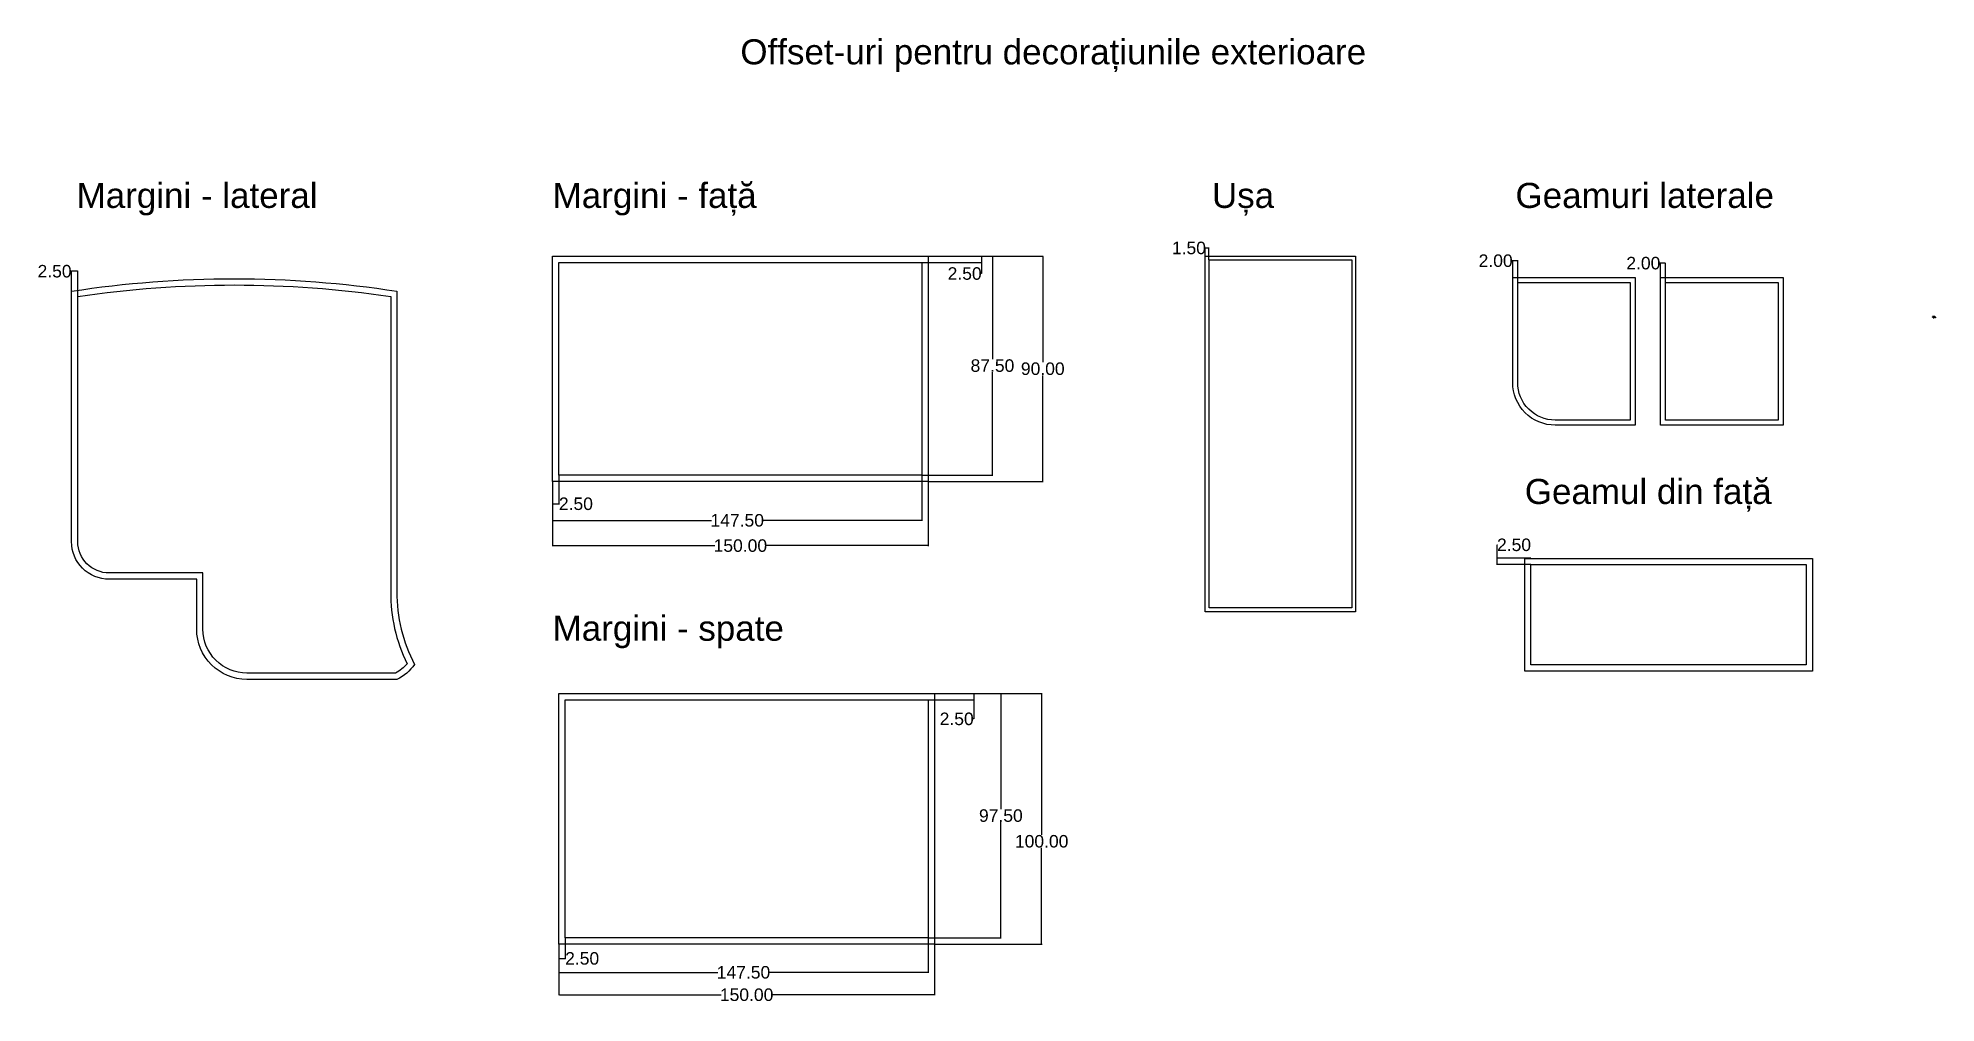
# Model space of a CAD drawing. Header units: millimetres. Extents: x 57 to 815, y 20 to 405.
import ezdxf

# ---------------------------------------------------------------- set-up
doc = ezdxf.new("R2010")
doc.units = ezdxf.units.MM
doc.header["$MEASUREMENT"] = 0
doc.linetypes.add('ACAD_ISO03W100', pattern=[30, 12, -18])
for name, color, linetype in [('cotari', 132, 'Continuous'), ('decoraiuni exterior', 2, 'Continuous'), ('ferestre', 141, 'Continuous'), ('linii ajutatoare', 10, 'ACAD_ISO03W100'), ('pereti cabina', 11, 'Continuous'), ('text', 7, 'Continuous'), ('usa cabina', 30, 'Continuous')]:
    doc.layers.add(name, color=color, linetype=linetype)
doc.styles.get("Standard").update_dxf_attribs({"font": 'arial.ttf'})
doc.dimstyles.new('Cotari', dxfattribs={"dimtxt": 5, "dimasz": 0.18, "dimexe": 0.18, "dimexo": 0.0625, "dimgap": 0.09, "dimtad": 0, "dimtih": 1, "dimtoh": 1, "dimzin": 0, "dimdsep": 46, "dimtxsty": 'Standard', "dimcen": 0.09, "dimclrd": 256, "dimclre": 256, "dimclrt": 256, "dimadec": 0, "dimazin": 0, "dimtfac": 1, "dimtofl": 0, "dimtmove": 0, "dimatfit": 3, "dimfxl": 1, "dimtolj": 1, "dimtzin": 0, "dimarcsym": 0})
doc.dimstyles.new('Cotari f mici', dxfattribs={"dimscale": 0, "dimtxt": 0.01, "dimasz": 0.001, "dimexe": 0, "dimexo": 0, "dimgap": 0.001, "dimtad": 0, "dimtih": 1, "dimtoh": 1, "dimzin": 0, "dimdsep": 46, "dimtxsty": 'Standard', "dimcen": 0, "dimclrd": 256, "dimclre": 256, "dimclrt": 256, "dimadec": 0, "dimazin": 0, "dimtfac": 1, "dimtofl": 0, "dimtmove": 0, "dimatfit": 3, "dimfxl": 1, "dimtolj": 1, "dimtzin": 0, "dimarcsym": 0})

# ---------------------------------------------------------------- blocks, each defined once
blk = doc.blocks.new('*D23')
at = {"layer": 'cotari', "lineweight": -2, "transparency": 16777216}
for p, q in [((70.15, 312.05), (69.97, 312.05)), ((70.15, 301.99), (70.15, 312.23)), ((72.47, 312.05), (70.33, 312.05)), ((72.65, 301.99), (72.65, 312.23))]:
    blk.add_line(p, q, dxfattribs=at)
at = {"layer": 'cotari', "transparency": 16777216}
for points in [[(70.33, 312.08), (70.33, 312.02), (70.15, 312.05)], [(72.47, 312.08), (72.47, 312.02), (72.65, 312.05)]]:
    blk.add_solid(points, dxfattribs=at)
at = {"layer": 'Defpoints', "color": 0, "transparency": 16777216}
for p in [(70.15, 312.05), (70.15, 301.93), (72.65, 301.93)]:
    blk.add_point(p, dxfattribs=at)
at = {"layer": 'cotari', "transparency": 16777216, "insert": (63.36, 312.05), "char_height": 5, "attachment_point": 5}
blk.add_mtext('\\A1;2.50', dxfattribs=at)
blk = doc.blocks.new('*D24')
at = {"layer": 'cotari', "lineweight": -2, "transparency": 16777216}
for p, q in [((523.06, 321.34), (522.88, 321.34)), ((523.06, 316.67), (523.06, 321.52)), ((524.38, 321.34), (523.24, 321.34)), ((524.56, 316.67), (524.56, 321.52))]:
    blk.add_line(p, q, dxfattribs=at)
at = {"layer": 'cotari', "transparency": 16777216}
for points in [[(523.24, 321.37), (523.24, 321.31), (523.06, 321.34)], [(524.38, 321.37), (524.38, 321.31), (524.56, 321.34)]]:
    blk.add_solid(points, dxfattribs=at)
at = {"layer": 'Defpoints', "color": 0, "transparency": 16777216}
for p in [(523.06, 321.34), (523.06, 316.61), (524.56, 316.61)]:
    blk.add_point(p, dxfattribs=at)
at = {"layer": 'cotari', "transparency": 16777216, "insert": (516.54, 321.34), "char_height": 5, "attachment_point": 5}
blk.add_mtext('\\A1;1.50', dxfattribs=at)
blk = doc.blocks.new('*D25')
at = {"layer": 'cotari', "lineweight": -2, "transparency": 16777216}
for p, q in [((645.88, 316.25), (645.7, 316.25)), ((645.88, 307.66), (645.88, 316.43)), ((647.7, 316.25), (646.06, 316.25)), ((647.88, 307.66), (647.88, 316.43))]:
    blk.add_line(p, q, dxfattribs=at)
at = {"layer": 'cotari', "transparency": 16777216}
for points in [[(646.06, 316.28), (646.06, 316.22), (645.88, 316.25)], [(647.7, 316.28), (647.7, 316.22), (647.88, 316.25)]]:
    blk.add_solid(points, dxfattribs=at)
at = {"layer": 'Defpoints', "color": 0, "transparency": 16777216}
for p in [(645.88, 316.25), (645.88, 307.59), (647.88, 307.59)]:
    blk.add_point(p, dxfattribs=at)
at = {"layer": 'cotari', "transparency": 16777216, "insert": (639.08, 316.25), "char_height": 5, "attachment_point": 5}
blk.add_mtext('\\A1;2.00', dxfattribs=at)
blk = doc.blocks.new('*D26')
at = {"layer": 'cotari', "lineweight": -2, "transparency": 16777216}
for p, q in [((704.88, 315.27), (704.7, 315.27)), ((704.88, 307.66), (704.88, 315.45)), ((706.7, 315.27), (705.06, 315.27)), ((706.88, 307.66), (706.88, 315.45))]:
    blk.add_line(p, q, dxfattribs=at)
at = {"layer": 'cotari', "transparency": 16777216}
for points in [[(705.06, 315.3), (705.06, 315.24), (704.88, 315.27)], [(706.7, 315.3), (706.7, 315.24), (706.88, 315.27)]]:
    blk.add_solid(points, dxfattribs=at)
at = {"layer": 'Defpoints', "color": 0, "transparency": 16777216}
for p in [(704.88, 315.27), (704.88, 307.59), (706.88, 307.59)]:
    blk.add_point(p, dxfattribs=at)
at = {"layer": 'cotari', "transparency": 16777216, "insert": (698.08, 315.27), "char_height": 5, "attachment_point": 5}
blk.add_mtext('\\A1;2.00', dxfattribs=at)
blk = doc.blocks.new('*D27')
at = {"layer": 'cotari', "lineweight": -2, "transparency": 16777216}
for p, q in [((653.11, 197.42), (639.44, 197.42)), ((639.62, 197.42), (639.62, 202.79)), ((639.62, 202.79), (639.8, 202.79)), ((639.62, 195.1), (639.62, 197.24)), ((653.11, 194.92), (639.44, 194.92))]:
    blk.add_line(p, q, dxfattribs=at)
at = {"layer": 'cotari', "transparency": 16777216}
for points in [[(639.59, 197.24), (639.65, 197.24), (639.62, 197.42)], [(639.59, 195.1), (639.65, 195.1), (639.62, 194.92)]]:
    blk.add_solid(points, dxfattribs=at)
at = {"layer": 'Defpoints', "color": 0, "transparency": 16777216}
for p in [(639.62, 197.42), (653.17, 197.42), (653.17, 194.92)]:
    blk.add_point(p, dxfattribs=at)
at = {"layer": 'cotari', "transparency": 16777216, "insert": (646.42, 202.79), "char_height": 5, "attachment_point": 5}
blk.add_mtext('\\A1;2.50', dxfattribs=at)
blk = doc.blocks.new('*D28')
at = {"layer": 'cotari', "lineweight": -2, "transparency": 16777216}
for p, q in [((412.4, 140.91), (430.74, 140.91)), ((414.9, 143.41), (430.74, 143.41)), ((430.56, 143.23), (430.56, 141.09)), ((430.56, 140.91), (430.56, 133.29)), ((430.56, 133.29), (430.38, 133.29))]:
    blk.add_line(p, q, dxfattribs=at)
at = {"layer": 'cotari', "transparency": 16777216}
for points in [[(430.53, 143.23), (430.59, 143.23), (430.56, 143.41)], [(430.53, 141.09), (430.59, 141.09), (430.56, 140.91)]]:
    blk.add_solid(points, dxfattribs=at)
at = {"layer": 'Defpoints', "color": 0, "transparency": 16777216}
for p in [(412.34, 140.91), (414.84, 143.41), (430.56, 140.91)]:
    blk.add_point(p, dxfattribs=at)
at = {"layer": 'cotari', "transparency": 16777216, "insert": (423.76, 133.29), "char_height": 5, "attachment_point": 5}
blk.add_mtext('\\A1;2.50', dxfattribs=at)
blk = doc.blocks.new('*D29')
at = {"layer": 'cotari', "lineweight": -2, "transparency": 16777216}
for p, q in [((414.9, 143.41), (441.59, 143.41)), ((441.41, 143.23), (441.41, 97.3)), ((441.41, 46.09), (441.41, 92.01)), ((412.4, 45.91), (441.59, 45.91))]:
    blk.add_line(p, q, dxfattribs=at)
at = {"layer": 'cotari', "transparency": 16777216}
for points in [[(441.38, 143.23), (441.44, 143.23), (441.41, 143.41)], [(441.38, 46.09), (441.44, 46.09), (441.41, 45.91)]]:
    blk.add_solid(points, dxfattribs=at)
at = {"layer": 'Defpoints', "color": 0, "transparency": 16777216}
for p in [(414.84, 143.41), (412.34, 45.91), (441.41, 45.91)]:
    blk.add_point(p, dxfattribs=at)
at = {"layer": 'cotari', "transparency": 16777216, "insert": (441.41, 94.66), "char_height": 5, "attachment_point": 5}
blk.add_mtext('\\A1;97.50', dxfattribs=at)
blk = doc.blocks.new('*D30')
at = {"layer": 'cotari', "lineweight": -2, "transparency": 16777216}
for p, q in [((414.9, 143.41), (457.89, 143.41)), ((457.71, 143.23), (457.71, 87.05)), ((457.71, 43.59), (457.71, 81.76)), ((414.9, 43.41), (457.89, 43.41))]:
    blk.add_line(p, q, dxfattribs=at)
at = {"layer": 'cotari', "transparency": 16777216}
for points in [[(457.68, 143.23), (457.74, 143.23), (457.71, 143.41)], [(457.68, 43.59), (457.74, 43.59), (457.71, 43.41)]]:
    blk.add_solid(points, dxfattribs=at)
at = {"layer": 'Defpoints', "color": 0, "transparency": 16777216}
for p in [(414.84, 143.41), (414.84, 43.41), (457.71, 43.41)]:
    blk.add_point(p, dxfattribs=at)
at = {"layer": 'cotari', "transparency": 16777216, "insert": (457.71, 84.4), "char_height": 5, "attachment_point": 5}
blk.add_mtext('\\A1;100.00', dxfattribs=at)
blk = doc.blocks.new('*D31')
at = {"layer": 'cotari', "lineweight": -2, "transparency": 16777216}
for p, q in [((409.9, 315.61), (433.92, 315.61)), ((412.4, 318.11), (433.92, 318.11)), ((433.74, 311.12), (433.56, 311.12)), ((433.74, 317.93), (433.74, 315.79)), ((433.74, 315.61), (433.74, 311.12))]:
    blk.add_line(p, q, dxfattribs=at)
at = {"layer": 'cotari', "transparency": 16777216}
for points in [[(433.71, 317.93), (433.77, 317.93), (433.74, 318.11)], [(433.71, 315.79), (433.77, 315.79), (433.74, 315.61)]]:
    blk.add_solid(points, dxfattribs=at)
at = {"layer": 'Defpoints', "color": 0, "transparency": 16777216}
for p in [(409.84, 315.61), (412.34, 318.11), (433.74, 315.61)]:
    blk.add_point(p, dxfattribs=at)
at = {"layer": 'cotari', "transparency": 16777216, "insert": (426.94, 311.12), "char_height": 5, "attachment_point": 5}
blk.add_mtext('\\A1;2.50', dxfattribs=at)
blk = doc.blocks.new('*D32')
at = {"layer": 'cotari', "lineweight": -2, "transparency": 16777216}
for p, q in [((412.4, 318.11), (438.23, 318.11)), ((438.05, 317.93), (438.05, 277.01)), ((438.05, 230.79), (438.05, 271.72)), ((409.9, 230.61), (438.23, 230.61))]:
    blk.add_line(p, q, dxfattribs=at)
at = {"layer": 'cotari', "transparency": 16777216}
for points in [[(438.02, 317.93), (438.08, 317.93), (438.05, 318.11)], [(438.02, 230.79), (438.08, 230.79), (438.05, 230.61)]]:
    blk.add_solid(points, dxfattribs=at)
at = {"layer": 'Defpoints', "color": 0, "transparency": 16777216}
for p in [(412.34, 318.11), (409.84, 230.61), (438.05, 230.61)]:
    blk.add_point(p, dxfattribs=at)
at = {"layer": 'cotari', "transparency": 16777216, "insert": (438.05, 274.36), "char_height": 5, "attachment_point": 5}
blk.add_mtext('\\A1;87.50', dxfattribs=at)
blk = doc.blocks.new('*D33')
at = {"layer": 'cotari', "lineweight": -2, "transparency": 16777216}
for p, q in [((412.4, 318.11), (458.33, 318.11)), ((458.15, 317.93), (458.15, 275.76)), ((458.15, 228.29), (458.15, 270.47)), ((412.4, 228.11), (458.33, 228.11))]:
    blk.add_line(p, q, dxfattribs=at)
at = {"layer": 'cotari', "transparency": 16777216}
for points in [[(458.12, 317.93), (458.18, 317.93), (458.15, 318.11)], [(458.12, 228.29), (458.18, 228.29), (458.15, 228.11)]]:
    blk.add_solid(points, dxfattribs=at)
at = {"layer": 'Defpoints', "color": 0, "transparency": 16777216}
for p in [(412.34, 318.11), (412.34, 228.11), (458.15, 228.11)]:
    blk.add_point(p, dxfattribs=at)
at = {"layer": 'cotari', "transparency": 16777216, "insert": (458.15, 273.11), "char_height": 5, "attachment_point": 5}
blk.add_mtext('\\A1;90.00', dxfattribs=at)
blk = doc.blocks.new('*D34')
at = {"layer": 'cotari', "lineweight": -2, "transparency": 16777216}
for p, q in [((267.34, 45.84), (267.34, 37.45)), ((264.84, 43.34), (264.84, 37.45)), ((265.02, 37.63), (267.16, 37.63)), ((267.34, 37.63), (267.52, 37.63))]:
    blk.add_line(p, q, dxfattribs=at)
at = {"layer": 'cotari', "transparency": 16777216}
for points in [[(265.02, 37.66), (265.02, 37.6), (264.84, 37.63)], [(267.16, 37.66), (267.16, 37.6), (267.34, 37.63)]]:
    blk.add_solid(points, dxfattribs=at)
at = {"layer": 'Defpoints', "color": 0, "transparency": 16777216}
for p in [(267.34, 45.91), (264.84, 43.41), (267.34, 37.63)]:
    blk.add_point(p, dxfattribs=at)
at = {"layer": 'cotari', "transparency": 16777216, "insert": (274.14, 37.63), "char_height": 5, "attachment_point": 5}
blk.add_mtext('\\A1;2.50', dxfattribs=at)
blk = doc.blocks.new('*D35')
at = {"layer": 'cotari', "lineweight": -2, "transparency": 16777216}
for p, q in [((412.34, 45.84), (412.34, 31.9)), ((264.84, 43.34), (264.84, 31.9)), ((265.02, 32.08), (328.36, 32.08)), ((412.16, 32.08), (348.81, 32.08))]:
    blk.add_line(p, q, dxfattribs=at)
at = {"layer": 'cotari', "transparency": 16777216}
for points in [[(265.02, 32.11), (265.02, 32.05), (264.84, 32.08)], [(412.16, 32.11), (412.16, 32.05), (412.34, 32.08)]]:
    blk.add_solid(points, dxfattribs=at)
at = {"layer": 'Defpoints', "color": 0, "transparency": 16777216}
for p in [(412.34, 45.91), (264.84, 43.41), (412.34, 32.08)]:
    blk.add_point(p, dxfattribs=at)
at = {"layer": 'cotari', "transparency": 16777216, "insert": (338.59, 32.08), "char_height": 5, "attachment_point": 5}
blk.add_mtext('\\A1;147.50', dxfattribs=at)
blk = doc.blocks.new('*D36')
at = {"layer": 'cotari', "lineweight": -2, "transparency": 16777216}
for p, q in [((264.84, 43.34), (264.84, 22.94)), ((414.84, 43.34), (414.84, 22.94)), ((265.02, 23.12), (329.61, 23.12)), ((414.66, 23.12), (350.06, 23.12))]:
    blk.add_line(p, q, dxfattribs=at)
at = {"layer": 'cotari', "transparency": 16777216}
for points in [[(265.02, 23.15), (265.02, 23.09), (264.84, 23.12)], [(414.66, 23.15), (414.66, 23.09), (414.84, 23.12)]]:
    blk.add_solid(points, dxfattribs=at)
at = {"layer": 'Defpoints', "color": 0, "transparency": 16777216}
for p in [(264.84, 43.41), (414.84, 43.41), (414.84, 23.12)]:
    blk.add_point(p, dxfattribs=at)
at = {"layer": 'cotari', "transparency": 16777216, "insert": (339.84, 23.12), "char_height": 5, "attachment_point": 5}
blk.add_mtext('\\A1;150.00', dxfattribs=at)
blk = doc.blocks.new('*D37')
at = {"layer": 'cotari', "lineweight": -2, "transparency": 16777216}
for p, q in [((262.34, 228.05), (262.34, 219)), ((264.84, 230.55), (264.84, 219)), ((262.52, 219.18), (264.66, 219.18)), ((264.84, 219.18), (265.02, 219.18))]:
    blk.add_line(p, q, dxfattribs=at)
at = {"layer": 'cotari', "transparency": 16777216}
for points in [[(262.52, 219.21), (262.52, 219.15), (262.34, 219.18)], [(264.66, 219.21), (264.66, 219.15), (264.84, 219.18)]]:
    blk.add_solid(points, dxfattribs=at)
at = {"layer": 'Defpoints', "color": 0, "transparency": 16777216}
for p in [(262.34, 228.11), (264.84, 230.61), (264.84, 219.18)]:
    blk.add_point(p, dxfattribs=at)
at = {"layer": 'cotari', "transparency": 16777216, "insert": (271.64, 219.18), "char_height": 5, "attachment_point": 5}
blk.add_mtext('\\A1;2.50', dxfattribs=at)
blk = doc.blocks.new('*D22')
at = {"layer": 'cotari', "lineweight": -2, "transparency": 16777216}
for p, q in [((262.34, 228.05), (262.34, 212.4)), ((409.84, 230.55), (409.84, 212.4)), ((262.52, 212.58), (325.86, 212.58)), ((409.66, 212.58), (346.31, 212.58))]:
    blk.add_line(p, q, dxfattribs=at)
at = {"layer": 'cotari', "transparency": 16777216}
for points in [[(262.52, 212.61), (262.52, 212.55), (262.34, 212.58)], [(409.66, 212.61), (409.66, 212.55), (409.84, 212.58)]]:
    blk.add_solid(points, dxfattribs=at)
at = {"layer": 'Defpoints', "color": 0, "transparency": 16777216}
for p in [(262.34, 228.11), (409.84, 230.61), (409.84, 212.58)]:
    blk.add_point(p, dxfattribs=at)
at = {"layer": 'cotari', "transparency": 16777216, "insert": (336.09, 212.58), "char_height": 5, "attachment_point": 5}
blk.add_mtext('\\A1;147.50', dxfattribs=at)
blk = doc.blocks.new('*D38')
at = {"layer": 'cotari', "lineweight": -2, "transparency": 16777216}
for p, q in [((262.34, 228.05), (262.34, 202.3)), ((412.34, 228.05), (412.34, 202.3)), ((262.52, 202.48), (327.11, 202.48)), ((412.16, 202.48), (347.56, 202.48))]:
    blk.add_line(p, q, dxfattribs=at)
at = {"layer": 'cotari', "transparency": 16777216}
for points in [[(262.52, 202.51), (262.52, 202.45), (262.34, 202.48)], [(412.16, 202.51), (412.16, 202.45), (412.34, 202.48)]]:
    blk.add_solid(points, dxfattribs=at)
at = {"layer": 'Defpoints', "color": 0, "transparency": 16777216}
for p in [(262.34, 228.11), (412.34, 228.11), (412.34, 202.48)]:
    blk.add_point(p, dxfattribs=at)
at = {"layer": 'cotari', "transparency": 16777216, "insert": (337.34, 202.48), "char_height": 5, "attachment_point": 5}
blk.add_mtext('\\A1;150.00', dxfattribs=at)
blk = doc.blocks.new('*D39')
at = {"layer": 'cotari', "lineweight": -2, "transparency": 16777216}
for p, q in [((814.3, 294.02), (813.54, 294.02)), ((813.54, 294.01), (813.54, 293.93)), ((813.54, 293.73), (813.54, 293.81)), ((813.8, 293.72), (813.54, 293.72))]:
    blk.add_line(p, q, dxfattribs=at)
at = {"layer": 'cotari', "transparency": 16777216}
for points in [[(813.53, 294.01), (813.54, 294.01), (813.54, 294.02)], [(813.53, 293.73), (813.54, 293.73), (813.54, 293.72)]]:
    blk.add_solid(points, dxfattribs=at)
at = {"layer": 'Defpoints', "color": 0, "transparency": 16777216}
for p in [(813.54, 294.02), (813.8, 293.72), (814.3, 294.02)]:
    blk.add_point(p, dxfattribs=at)
at = {"layer": 'cotari', "transparency": 16777216, "insert": (813.54, 293.87), "char_height": 0.1, "attachment_point": 5}
blk.add_mtext('\\A1;0.30', dxfattribs=at)
blk = doc.blocks.new('*D40')
at = {"layer": 'cotari', "lineweight": -2, "transparency": 16777216}
for p, q in [((813.8, 293.72), (813.8, 293.5)), ((813.81, 293.5), (814.17, 293.5)), ((814.79, 293.5), (814.44, 293.5)), ((814.8, 293.72), (814.8, 293.5))]:
    blk.add_line(p, q, dxfattribs=at)
at = {"layer": 'cotari', "transparency": 16777216}
for points in [[(813.81, 293.5), (813.81, 293.49), (813.8, 293.5)], [(814.79, 293.5), (814.79, 293.49), (814.8, 293.5)]]:
    blk.add_solid(points, dxfattribs=at)
at = {"layer": 'Defpoints', "color": 0, "transparency": 16777216}
for p in [(813.8, 293.72), (814.8, 293.72), (814.8, 293.5)]:
    blk.add_point(p, dxfattribs=at)
at = {"layer": 'cotari', "transparency": 16777216, "insert": (814.3, 293.5), "char_height": 0.1, "attachment_point": 5}
blk.add_mtext('\\A1;1.00', dxfattribs=at)
blk = doc.blocks.new('*D41')
at = {"layer": 'cotari', "lineweight": -2, "transparency": 16777216}
for p, q in [((814.64, 294.1), (814.57, 293.96)), ((814.65, 294.1), (814.64, 294.1))]:
    blk.add_line(p, q, dxfattribs=at)
at = {"layer": 'cotari', "transparency": 16777216}
blk.add_solid([(814.57, 293.96), (814.57, 293.96), (814.56, 293.95)], dxfattribs=at)
at = {"layer": 'Defpoints', "color": 0, "transparency": 16777216}
for p in [(814.3, 293.45), (814.56, 293.95)]:
    blk.add_point(p, dxfattribs=at)
at = {"layer": 'cotari', "transparency": 16777216, "insert": (814.84, 294.1), "char_height": 0.1, "attachment_point": 5}
blk.add_mtext('\\A1;R0.57', dxfattribs=at)

msp = doc.modelspace()

# ---------------------------------------------------------------- linework, layer by layer
at = {"layer": 'decoraiuni exterior'}
msp.add_line((813.801, 293.717), (814.801, 293.717), dxfattribs=at)
for points in [[(264.839, 315.612), (409.839, 315.612), (409.839, 230.612), (264.839, 230.612)], [(524.563, 316.612), (581.563, 316.612), (581.563, 177.612), (524.563, 177.612)], [(704.881, 309.594), (753.881, 309.594), (753.881, 250.594), (704.881, 250.594)], [(650.674, 152.419), (650.674, 197.419), (765.674, 197.419), (765.674, 152.419)], [(267.339, 140.905), (412.339, 140.905), (412.339, 45.905), (267.339, 45.905)]]:
    msp.add_lwpolyline(points, close=True, dxfattribs=at)
msp.add_lwpolyline([(197.658, 184.11, 0.1185908), (204.218, 155.339, -0.0986373), (199.563, 151.58), (140.154, 151.58, -0.4142136), (122.654, 169.08), (122.654, 191.58), (85.154, 191.58, -0.4142136), (72.654, 204.08), (72.654, 301.932, -0.0743736), (197.654, 301.932), (197.654, 183.358)], format="xyb", dxfattribs=at)
msp.add_lwpolyline([(645.881, 267.594), (645.881, 309.594), (694.881, 309.594), (694.881, 250.594), (662.881, 250.594, -0.4142136)], format="xyb", close=True, dxfattribs=at)
msp.add_arc((814.301, 293.451), 0.567, 28.072487, 151.927513, dxfattribs=at)
at = {"layer": 'ferestre'}
msp.add_lwpolyline([(647.881, 267.594), (647.881, 307.594), (692.881, 307.594), (692.881, 252.594), (662.881, 252.594, -0.4142136)], format="xyb", close=True, dxfattribs=at)
for points in [[(706.881, 307.594), (751.881, 307.594), (751.881, 252.594), (706.881, 252.594)], [(653.174, 154.919), (653.174, 194.919), (763.174, 194.919), (763.174, 154.919)]]:
    msp.add_lwpolyline(points, close=True, dxfattribs=at)
at = {"layer": 'linii ajutatoare'}
msp.add_line((199.313, 152.58), (199.313, 152.58), dxfattribs=at)
at = {"layer": 'pereti cabina'}
for points in [[(262.339, 318.112), (412.339, 318.112), (412.339, 228.112), (262.339, 228.112)], [(264.839, 143.405), (414.839, 143.405), (414.839, 43.405), (264.839, 43.405)]]:
    msp.add_lwpolyline(points, close=True, dxfattribs=at)
msp.add_lwpolyline([(207.154, 155.08, -0.1316525), (200.154, 149.08), (140.154, 149.08, -0.4142136), (120.154, 169.08), (120.154, 189.08), (85.154, 189.08, -0.4142136), (70.154, 204.08), (70.154, 304.08, -0.0769231), (200.154, 304.08), (200.154, 183.358)], format="xyb", dxfattribs=at)
msp.add_arc((260.738, 183.358), 60.584, 179.31708, 207.823789, dxfattribs=at)
at = {"layer": 'usa cabina'}
msp.add_lwpolyline([(523.063, 318.112), (583.063, 318.112), (583.063, 176.112), (523.063, 176.112)], close=True, dxfattribs=at)

# ---------------------------------------------------------------- texts
at = {"layer": 'text'}
for s, p in [('Offset-uri pentru decorațiunile exterioare', (337.339, 394.678)), ('Margini - lateral', (72.164, 337.344)), ('Margini - față', (262.339, 337.344)), ('Ușa', (525.738, 337.344)), ('Geamuri laterale', (647.003, 337.344)), ('Geamul din față', (650.723, 219.116)), ('Margini - spate', (262.339, 164.51))]:
    msp.add_text(s, height=10, dxfattribs=at).set_placement(p)

# ---------------------------------------------------------------- dimensions: what is measured, and where the dimension line sits
at = {"layer": 'cotari'}
for base, p1, p2, dimstyle, picture, middle in [((523.063, 321.341), (524.563, 316.612), (523.063, 316.612), 'Cotari', '*D24', (516.543, 321.341)), ((645.881, 316.251), (647.881, 307.594), (645.881, 307.594), 'Cotari', '*D25', (639.083, 316.251)), ((704.881, 315.266), (706.881, 307.594), (704.881, 307.594), 'Cotari', '*D26', (698.083, 315.266)), ((70.154, 312.045), (72.654, 301.932), (70.154, 301.932), 'Cotari', '*D23', (63.356, 312.045)), ((814.801, 293.496), (813.801, 293.717), (814.801, 293.717), 'Cotari f mici', '*D40', (814.301, 293.496)), ((264.839, 219.179), (262.339, 228.112), (264.839, 230.612), 'Cotari', '*D37', (271.637, 219.179)), ((409.839, 212.578), (262.339, 228.112), (409.839, 230.612), 'Cotari', '*D22', (336.089, 212.578)), ((412.339, 202.478), (262.339, 228.112), (412.339, 228.112), 'Cotari', '*D38', (337.339, 202.478)), ((267.339, 37.634), (264.839, 43.405), (267.339, 45.905), 'Cotari', '*D34', (274.137, 37.634)), ((412.339, 32.08), (264.839, 43.405), (412.339, 45.905), 'Cotari', '*D35', (338.589, 32.08))]:
    dim = msp.add_linear_dim(base=base, p1=p1, p2=p2, dimstyle=dimstyle, dxfattribs=at)
    dim.commit()
    dim.dimension.update_dxf_attribs({"geometry": picture, "text_midpoint": middle})
for base, p1, p2, dimstyle, picture, middle in [((433.738, 315.612), (412.339, 318.112), (409.839, 315.612), 'Cotari', '*D31', (426.94, 311.125)), ((813.535, 294.017), (813.801, 293.717), (814.301, 294.017), 'Cotari f mici', '*D39', (813.535, 293.867)), ((639.624, 197.419), (653.174, 194.919), (653.174, 197.419), 'Cotari', '*D27', (646.422, 202.787)), ((430.557, 140.905), (414.839, 143.405), (412.339, 140.905), 'Cotari', '*D28', (423.759, 133.288)), ((441.411, 45.905), (414.839, 143.405), (412.339, 45.905), 'Cotari', '*D29', (441.411, 94.655)), ((457.714, 43.405), (414.839, 143.405), (414.839, 43.405), 'Cotari', '*D30', (457.714, 84.403))]:
    dim = msp.add_linear_dim(base=base, p1=p1, p2=p2, angle=90, dimstyle=dimstyle, dxfattribs=at)
    dim.commit()
    dim.dimension.update_dxf_attribs({"geometry": picture, "text_midpoint": middle, "dimtype": 160})
for base, p2, picture, middle in [((438.051, 230.612), (409.839, 230.612), '*D32', (438.051, 274.362)), ((458.151, 228.112), (412.339, 228.112), '*D33', (458.151, 273.112))]:
    dim = msp.add_linear_dim(base=base, p1=(412.339, 318.112), p2=p2, angle=90, dimstyle='Cotari', dxfattribs=at)
    dim.commit()
    dim.dimension.update_dxf_attribs({"geometry": picture, "text_midpoint": middle})
dim = msp.add_radius_dim(center=(814.301, 293.451), mpoint=(814.563, 293.953), dimstyle='Cotari f mici', dxfattribs=at)
dim.commit()
dim.dimension.update_dxf_attribs({"geometry": '*D41', "text_midpoint": (814.836, 294.099), "dimtype": 164})
dim = msp.add_linear_dim(base=(414.839, 23.125), p1=(264.839, 43.405), p2=(414.839, 43.405), dimstyle='Cotari', dxfattribs=at)
dim.commit()
dim.dimension.update_dxf_attribs({"geometry": '*D36', "text_midpoint": (339.839, 23.125), "dimtype": 160})

doc.saveas('drawing.dxf')
